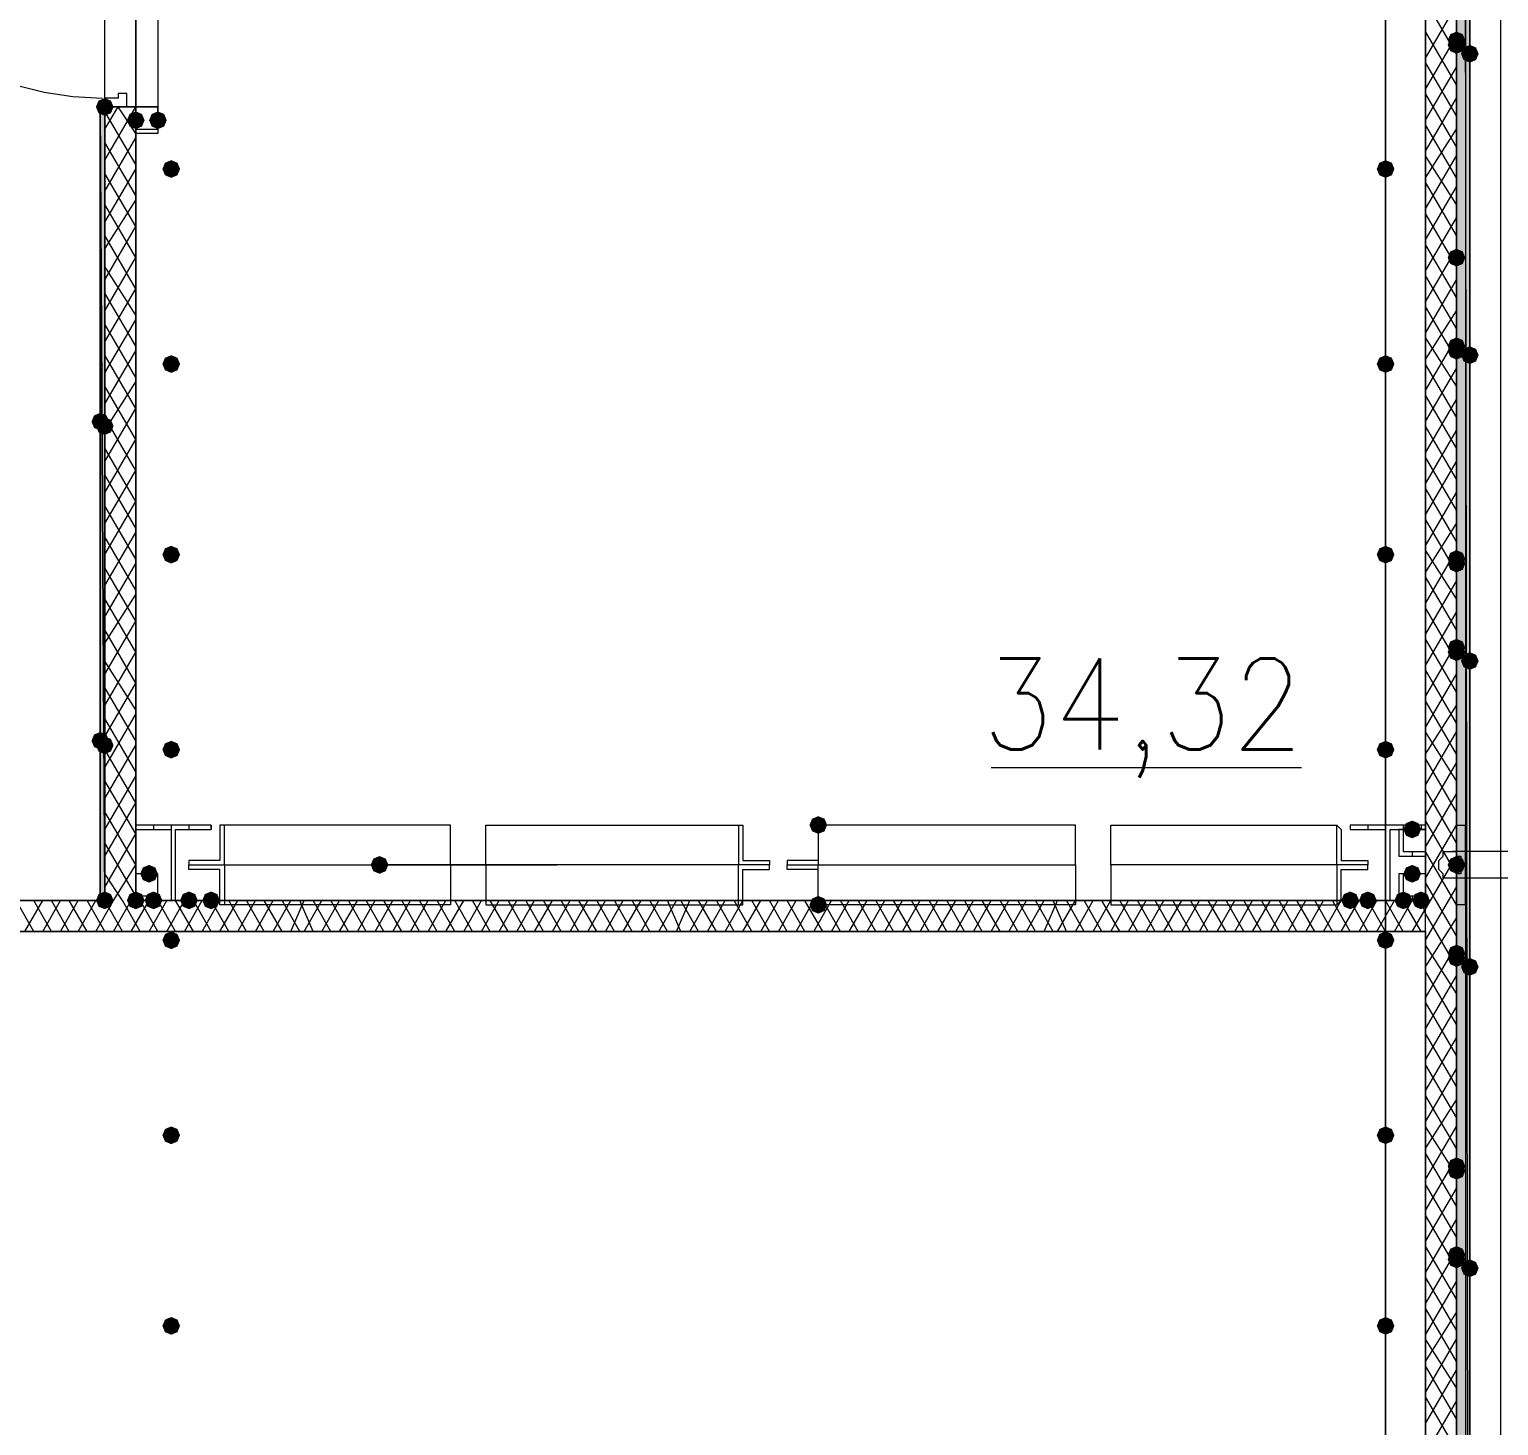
# Model space of a CAD drawing. Header units: millimetres. Extents: x 0 to 420, y 0 to 297.
# Drawn here: x 381 to 395.03, y 135.36 to 148.7 of the extents above; entities that cross this region are included whole.
import ezdxf

# ---------------------------------------------------------------- set-up
doc = ezdxf.new("R2010")
doc.units = ezdxf.units.MM
doc.styles.get("Standard").update_dxf_attribs({"font": 'STANDARD'})

msp = doc.modelspace()

# ---------------------------------------------------------------- hatches: boundary and pattern name
h = msp.add_hatch(color=7)
h.paths.add_polyline_path([(394.758333, 205.062667), (394.758333, 122.470333), (394.631333, 205.062667)], flags=0)
h.paths.add_polyline_path([(394.758333, 122.470333), (394.631333, 205.062667), (394.631333, 122.470333)], flags=0)
h = msp.add_hatch(color=7)
h.paths.add_polyline_path([(394.631333, 158.115), (394.631333, 140.716)], flags=0)
h.paths.add_polyline_path([(394.631333, 140.716), (394.631333, 158.115)], flags=0)
for color, points in [(254, [(394.716, 148.59), (394.691129, 148.530204), (394.631333, 148.505333), (394.571537, 148.530204), (394.546667, 148.59), (394.571537, 148.649796), (394.631333, 148.674667), (394.691129, 148.649796)]), (254, [(394.716, 148.547667), (394.691129, 148.487871), (394.631333, 148.463), (394.571537, 148.487871), (394.546667, 148.547667), (394.571537, 148.607462), (394.631333, 148.632333), (394.691129, 148.607463)]), (254, [(394.716, 148.547667), (394.691129, 148.487871), (394.631333, 148.463), (394.571537, 148.487871), (394.546667, 148.547667), (394.571537, 148.607462), (394.631333, 148.632333), (394.691129, 148.607463)]), (254, [(394.843, 148.463), (394.818129, 148.403204), (394.758333, 148.378333), (394.698537, 148.403204), (394.673667, 148.463), (394.698537, 148.522796), (394.758333, 148.547667), (394.818129, 148.522796)]), (254, [(381.804333, 147.955), (381.779462, 147.895204), (381.719667, 147.870333), (381.659871, 147.895204), (381.635, 147.955), (381.659871, 148.014796), (381.719667, 148.039667), (381.779462, 148.014796)]), (254, [(381.804333, 147.955), (381.779462, 147.895204), (381.719667, 147.870333), (381.659871, 147.895204), (381.635, 147.955), (381.659871, 148.014796), (381.719667, 148.039667), (381.779462, 148.014796)]), (7, [(382.100667, 147.828), (382.075796, 147.768204), (382.016, 147.743333), (381.956204, 147.768204), (381.931333, 147.828), (381.956204, 147.887796), (382.016, 147.912667), (382.075796, 147.887796)]), (7, [(382.312333, 147.828), (382.287462, 147.768204), (382.227667, 147.743333), (382.167871, 147.768204), (382.143, 147.828), (382.167871, 147.887796), (382.227667, 147.912667), (382.287462, 147.887796)]), (7, [(382.439333, 147.362333), (382.414462, 147.302537), (382.354667, 147.277667), (382.294871, 147.302537), (382.27, 147.362333), (382.294871, 147.422129), (382.354667, 147.447), (382.414462, 147.422129)]), (7, [(394.038667, 147.362333), (394.013796, 147.302537), (393.954, 147.277667), (393.894204, 147.302537), (393.869333, 147.362333), (393.894204, 147.422129), (393.954, 147.447), (394.013796, 147.422129)]), (254, [(394.716, 146.515667), (394.691129, 146.455871), (394.631333, 146.431), (394.571537, 146.455871), (394.546667, 146.515667), (394.571537, 146.575462), (394.631333, 146.600333), (394.691129, 146.575463)]), (254, [(394.716, 146.515667), (394.691129, 146.455871), (394.631333, 146.431), (394.571537, 146.455871), (394.546667, 146.515667), (394.571537, 146.575462), (394.631333, 146.600333), (394.691129, 146.575463)]), (254, [(394.716, 145.669), (394.691129, 145.609204), (394.631333, 145.584333), (394.571537, 145.609204), (394.546667, 145.669), (394.571537, 145.728796), (394.631333, 145.753667), (394.691129, 145.728796)]), (254, [(394.716, 145.626667), (394.691129, 145.566871), (394.631333, 145.542), (394.571537, 145.566871), (394.546667, 145.626667), (394.571537, 145.686462), (394.631333, 145.711333), (394.691129, 145.686463)]), (254, [(394.716, 145.626667), (394.691129, 145.566871), (394.631333, 145.542), (394.571537, 145.566871), (394.546667, 145.626667), (394.571537, 145.686462), (394.631333, 145.711333), (394.691129, 145.686463)]), (254, [(394.843, 145.584333), (394.818129, 145.524537), (394.758333, 145.499667), (394.698537, 145.524537), (394.673667, 145.584333), (394.698537, 145.644129), (394.758333, 145.669), (394.818129, 145.644129)]), (7, [(382.439333, 145.499667), (382.414462, 145.439871), (382.354667, 145.415), (382.294871, 145.439871), (382.27, 145.499667), (382.294871, 145.559462), (382.354667, 145.584333), (382.414462, 145.559463)]), (7, [(394.038667, 145.499667), (394.013796, 145.439871), (393.954, 145.415), (393.894204, 145.439871), (393.869333, 145.499667), (393.894204, 145.559462), (393.954, 145.584333), (394.013796, 145.559463)]), (254, [(381.762, 144.949333), (381.737129, 144.889537), (381.677333, 144.864667), (381.617538, 144.889537), (381.592667, 144.949333), (381.617537, 145.009129), (381.677333, 145.034), (381.737129, 145.009129)]), (254, [(381.804333, 144.907), (381.779462, 144.847204), (381.719667, 144.822333), (381.659871, 144.847204), (381.635, 144.907), (381.659871, 144.966796), (381.719667, 144.991667), (381.779462, 144.966796)]), (7, [(382.439333, 143.679333), (382.414462, 143.619537), (382.354667, 143.594667), (382.294871, 143.619537), (382.27, 143.679333), (382.294871, 143.739129), (382.354667, 143.764), (382.414462, 143.739129)]), (7, [(394.038667, 143.679333), (394.013796, 143.619537), (393.954, 143.594667), (393.894204, 143.619537), (393.869333, 143.679333), (393.894204, 143.739129), (393.954, 143.764), (394.013796, 143.739129)]), (254, [(394.716, 143.637), (394.691129, 143.577204), (394.631333, 143.552333), (394.571537, 143.577204), (394.546667, 143.637), (394.571537, 143.696796), (394.631333, 143.721667), (394.691129, 143.696796)]), (254, [(394.716, 143.594667), (394.691129, 143.534871), (394.631333, 143.51), (394.571537, 143.534871), (394.546667, 143.594667), (394.571537, 143.654462), (394.631333, 143.679333), (394.691129, 143.654463)]), (254, [(394.716, 142.790333), (394.691129, 142.730537), (394.631333, 142.705667), (394.571537, 142.730537), (394.546667, 142.790333), (394.571537, 142.850129), (394.631333, 142.875), (394.691129, 142.850129)]), (254, [(394.716, 142.748), (394.691129, 142.688204), (394.631333, 142.663333), (394.571537, 142.688204), (394.546667, 142.748), (394.571537, 142.807796), (394.631333, 142.832667), (394.691129, 142.807796)]), (254, [(394.716, 142.748), (394.691129, 142.688204), (394.631333, 142.663333), (394.571537, 142.688204), (394.546667, 142.748), (394.571537, 142.807796), (394.631333, 142.832667), (394.691129, 142.807796)]), (254, [(394.843, 142.663333), (394.818129, 142.603537), (394.758333, 142.578667), (394.698537, 142.603537), (394.673667, 142.663333), (394.698537, 142.723129), (394.758333, 142.748), (394.818129, 142.723129)]), (254, [(381.762, 141.901333), (381.737129, 141.841537), (381.677333, 141.816667), (381.617538, 141.841537), (381.592667, 141.901333), (381.617537, 141.961129), (381.677333, 141.986), (381.737129, 141.961129)]), (254, [(381.804333, 141.859), (381.779462, 141.799204), (381.719667, 141.774333), (381.659871, 141.799204), (381.635, 141.859), (381.659871, 141.918796), (381.719667, 141.943667), (381.779462, 141.918796)]), (7, [(382.439333, 141.816667), (382.414462, 141.756871), (382.354667, 141.732), (382.294871, 141.756871), (382.27, 141.816667), (382.294871, 141.876462), (382.354667, 141.901333), (382.414462, 141.876463)]), (7, [(394.038667, 141.816667), (394.013796, 141.756871), (393.954, 141.732), (393.894204, 141.756871), (393.869333, 141.816667), (393.894204, 141.876462), (393.954, 141.901333), (394.013796, 141.876463)]), (7, [(388.62, 141.097), (388.595129, 141.037204), (388.535333, 141.012333), (388.475537, 141.037204), (388.450667, 141.097), (388.475537, 141.156796), (388.535333, 141.181667), (388.595129, 141.156796)]), (7, [(394.292667, 141.054667), (394.267796, 140.994871), (394.208, 140.97), (394.148204, 140.994871), (394.123333, 141.054667), (394.148204, 141.114462), (394.208, 141.139333), (394.267796, 141.114463)]), (7, [(384.429, 140.716), (384.404129, 140.656204), (384.344333, 140.631333), (384.284537, 140.656204), (384.259667, 140.716), (384.284537, 140.775796), (384.344333, 140.800667), (384.404129, 140.775796)]), (254, [(394.716, 140.716), (394.691129, 140.656204), (394.631333, 140.631333), (394.571537, 140.656204), (394.546667, 140.716), (394.571537, 140.775796), (394.631333, 140.800667), (394.691129, 140.775796)]), (254, [(394.716, 140.716), (394.691129, 140.656204), (394.631333, 140.631333), (394.571537, 140.656204), (394.546667, 140.716), (394.571537, 140.775796), (394.631333, 140.800667), (394.691129, 140.775796)]), (254, [(394.716, 140.716), (394.691129, 140.656204), (394.631333, 140.631333), (394.571537, 140.656204), (394.546667, 140.716), (394.571537, 140.775796), (394.631333, 140.800667), (394.691129, 140.775796)]), (7, [(382.227667, 140.631333), (382.202796, 140.571537), (382.143, 140.546667), (382.083204, 140.571537), (382.058333, 140.631333), (382.083204, 140.691129), (382.143, 140.716), (382.202796, 140.691129)]), (7, [(394.292667, 140.631333), (394.267796, 140.571537), (394.208, 140.546667), (394.148204, 140.571537), (394.123333, 140.631333), (394.148204, 140.691129), (394.208, 140.716), (394.267796, 140.691129)]), (7, [(381.804333, 140.377333), (381.779462, 140.317537), (381.719667, 140.292667), (381.659871, 140.317537), (381.635, 140.377333), (381.659871, 140.437129), (381.719667, 140.462), (381.779462, 140.437129)]), (7, [(382.100667, 140.377333), (382.075796, 140.317537), (382.016, 140.292667), (381.956204, 140.317537), (381.931333, 140.377333), (381.956204, 140.437129), (382.016, 140.462), (382.075796, 140.437129)]), (7, [(382.27, 140.377333), (382.245129, 140.317537), (382.185333, 140.292667), (382.125538, 140.317537), (382.100667, 140.377333), (382.125537, 140.437129), (382.185333, 140.462), (382.245129, 140.437129)]), (7, [(382.608667, 140.377333), (382.583796, 140.317537), (382.524, 140.292667), (382.464204, 140.317537), (382.439333, 140.377333), (382.464204, 140.437129), (382.524, 140.462), (382.583796, 140.437129)]), (7, [(382.820333, 140.377333), (382.795462, 140.317537), (382.735667, 140.292667), (382.675871, 140.317537), (382.651, 140.377333), (382.675871, 140.437129), (382.735667, 140.462), (382.795462, 140.437129)]), (7, [(388.62, 140.335), (388.595129, 140.275204), (388.535333, 140.250333), (388.475537, 140.275204), (388.450667, 140.335), (388.475537, 140.394796), (388.535333, 140.419667), (388.595129, 140.394796)]), (7, [(393.7, 140.377333), (393.675129, 140.317537), (393.615333, 140.292667), (393.555538, 140.317537), (393.530667, 140.377333), (393.555537, 140.437129), (393.615333, 140.462), (393.675129, 140.437129)]), (7, [(393.869333, 140.377333), (393.844462, 140.317537), (393.784667, 140.292667), (393.724871, 140.317537), (393.7, 140.377333), (393.724871, 140.437129), (393.784667, 140.462), (393.844462, 140.437129)]), (7, [(394.208, 140.377333), (394.183129, 140.317537), (394.123333, 140.292667), (394.063538, 140.317537), (394.038667, 140.377333), (394.063537, 140.437129), (394.123333, 140.462), (394.183129, 140.437129)]), (7, [(394.377333, 140.377333), (394.352462, 140.317537), (394.292667, 140.292667), (394.232871, 140.317537), (394.208, 140.377333), (394.232871, 140.437129), (394.292667, 140.462), (394.352462, 140.437129)]), (7, [(382.439333, 139.996333), (382.414462, 139.936537), (382.354667, 139.911667), (382.294871, 139.936537), (382.27, 139.996333), (382.294871, 140.056129), (382.354667, 140.081), (382.414462, 140.056129)]), (7, [(394.038667, 139.996333), (394.013796, 139.936537), (393.954, 139.911667), (393.894204, 139.936537), (393.869333, 139.996333), (393.894204, 140.056129), (393.954, 140.081), (394.013796, 140.056129)]), (254, [(394.716, 139.869333), (394.691129, 139.809537), (394.631333, 139.784667), (394.571537, 139.809537), (394.546667, 139.869333), (394.571537, 139.929129), (394.631333, 139.954), (394.691129, 139.929129)]), (254, [(394.716, 139.869333), (394.691129, 139.809537), (394.631333, 139.784667), (394.571537, 139.809537), (394.546667, 139.869333), (394.571537, 139.929129), (394.631333, 139.954), (394.691129, 139.929129)]), (254, [(394.716, 139.827), (394.691129, 139.767204), (394.631333, 139.742333), (394.571537, 139.767204), (394.546667, 139.827), (394.571537, 139.886796), (394.631333, 139.911667), (394.691129, 139.886796)]), (254, [(394.843, 139.742333), (394.818129, 139.682537), (394.758333, 139.657667), (394.698537, 139.682537), (394.673667, 139.742333), (394.698537, 139.802129), (394.758333, 139.827), (394.818129, 139.802129)]), (7, [(382.439333, 138.133667), (382.414462, 138.073871), (382.354667, 138.049), (382.294871, 138.073871), (382.27, 138.133667), (382.294871, 138.193462), (382.354667, 138.218333), (382.414462, 138.193463)]), (7, [(394.038667, 138.133667), (394.013796, 138.073871), (393.954, 138.049), (393.894204, 138.073871), (393.869333, 138.133667), (393.894204, 138.193462), (393.954, 138.218333), (394.013796, 138.193463)]), (254, [(394.716, 137.837333), (394.691129, 137.777537), (394.631333, 137.752667), (394.571537, 137.777537), (394.546667, 137.837333), (394.571537, 137.897129), (394.631333, 137.922), (394.691129, 137.897129)]), (254, [(394.716, 137.795), (394.691129, 137.735204), (394.631333, 137.710333), (394.571537, 137.735204), (394.546667, 137.795), (394.571537, 137.854796), (394.631333, 137.879667), (394.691129, 137.854796)]), (254, [(394.716, 136.990667), (394.691129, 136.930871), (394.631333, 136.906), (394.571537, 136.930871), (394.546667, 136.990667), (394.571537, 137.050462), (394.631333, 137.075333), (394.691129, 137.050463)]), (254, [(394.716, 136.948333), (394.691129, 136.888537), (394.631333, 136.863667), (394.571537, 136.888537), (394.546667, 136.948333), (394.571537, 137.008129), (394.631333, 137.033), (394.691129, 137.008129)]), (254, [(394.716, 136.948333), (394.691129, 136.888537), (394.631333, 136.863667), (394.571537, 136.888537), (394.546667, 136.948333), (394.571537, 137.008129), (394.631333, 137.033), (394.691129, 137.008129)]), (254, [(394.843, 136.863667), (394.818129, 136.803871), (394.758333, 136.779), (394.698537, 136.803871), (394.673667, 136.863667), (394.698537, 136.923462), (394.758333, 136.948333), (394.818129, 136.923463)]), (7, [(382.439333, 136.313333), (382.414462, 136.253537), (382.354667, 136.228667), (382.294871, 136.253537), (382.27, 136.313333), (382.294871, 136.373129), (382.354667, 136.398), (382.414462, 136.373129)]), (7, [(394.038667, 136.313333), (394.013796, 136.253537), (393.954, 136.228667), (393.894204, 136.253537), (393.869333, 136.313333), (393.894204, 136.373129), (393.954, 136.398), (394.013796, 136.373129)])]:
    msp.add_hatch(color=color).paths.add_polyline_path(points, flags=0)
h = msp.add_hatch(color=7)
h.paths.add_polyline_path([(381.719667, 147.955), (381.677333, 147.955), (381.719667, 140.377333)], flags=0)
h.paths.add_polyline_path([(381.677333, 147.955), (381.719667, 140.377333), (381.677333, 140.377333)], flags=0)
h = msp.add_hatch(color=7)
h.paths.add_polyline_path([(394.631333, 140.716), (394.631333, 123.317)], flags=0)
h.paths.add_polyline_path([(394.631333, 123.317), (394.631333, 140.716)], flags=0)

# ---------------------------------------------------------------- linework, layer by layer
at = {"color": 7, "lineweight": 0}
for points in [[(394.631333, 105.579333), (394.631333, 222.546333)], [(394.631333, 205.062667), (394.631333, 122.470333), (394.631333, 205.062667), (394.631333, 122.470333)], [(394.631333, 205.062667), (394.631333, 122.470333)], [(394.631333, 205.062667), (394.631333, 122.470333)], [(394.335, 163.745333), (394.335, 140.377333)], [(394.631333, 158.115), (394.631333, 140.716), (394.631333, 158.115), (394.631333, 140.716)], [(378.925667, 150.8125), (378.939982, 150.528991), (378.982, 150.253673), (379.050326, 149.987939), (379.143568, 149.733182), (379.26033, 149.490796), (379.399219, 149.262176), (379.558842, 149.048714), (379.737805, 148.851805), (379.934714, 148.672842), (380.148176, 148.513219), (380.376796, 148.37433), (380.619182, 148.257568), (380.873939, 148.164326), (381.139673, 148.096), (381.414991, 148.053982), (381.6985, 148.039667)], [(382.143, 147.955), (382.016, 147.955), (382.016, 149.394333)], [(382.227667, 149.394333), (382.227667, 147.955), (382.143, 147.955)], [(394.631333, 148.463), (394.335, 148.971)], [(394.335, 148.420667), (394.631333, 148.928667)], [(394.631333, 148.166667), (394.335, 148.674667)], [(394.335, 148.124333), (394.631333, 148.632333)], [(394.631333, 147.870333), (394.335, 148.378333)], [(394.335, 147.828), (394.631333, 148.336)], [(394.631333, 147.574), (394.335, 148.082)], [(381.719667, 140.377333), (381.719667, 147.955), (381.719667, 140.377333), (381.677333, 147.955)], [(381.719667, 147.743333), (381.846667, 147.955)], [(381.719667, 147.447), (382.016, 147.955)], [(381.719667, 147.955), (381.931333, 147.955), (382.016, 147.955)], [(382.016, 147.955), (381.931333, 147.955), (381.719667, 147.955), (381.931333, 147.955)], [(381.719667, 147.955), (381.719667, 140.377333)], [(382.016, 147.701), (381.846667, 147.955)], [(382.016, 140.377333), (382.016, 147.955)], [(394.335, 147.531667), (394.631333, 148.039667)], [(382.016, 147.404667), (381.719667, 147.912667)], [(394.631333, 147.277667), (394.335, 147.785667)], [(381.719667, 147.150667), (382.016, 147.658667)], [(394.335, 147.277667), (394.631333, 147.743333)], [(382.016, 147.108333), (381.719667, 147.616333)], [(381.719667, 146.854333), (382.016, 147.362333)], [(394.335, 146.981333), (394.631333, 147.489333)], [(394.631333, 147.023667), (394.335, 147.489333)], [(382.016, 146.812), (381.719667, 147.32)], [(394.631333, 146.727333), (394.335, 147.235333)], [(394.335, 146.685), (394.631333, 147.193)], [(381.719667, 146.600333), (382.016, 147.066)], [(382.016, 146.515667), (381.719667, 147.023667)], [(394.631333, 146.431), (394.335, 146.939)], [(381.719667, 146.304), (382.016, 146.812)], [(394.335, 146.388667), (394.631333, 146.896667)], [(382.016, 146.219333), (381.719667, 146.727333)], [(381.719667, 146.007667), (382.016, 146.515667)], [(394.631333, 146.134667), (394.335, 146.642667)], [(394.335, 146.092333), (394.631333, 146.600333)], [(382.016, 145.965333), (381.719667, 146.431)], [(394.631333, 145.838333), (394.335, 146.346333)], [(394.335, 145.796), (394.631333, 146.304)], [(381.719667, 145.711333), (382.016, 146.219333)], [(382.016, 145.669), (381.719667, 146.177)], [(394.631333, 145.542), (394.335, 146.05)], [(394.335, 145.542), (394.631333, 146.007667)], [(381.719667, 145.415), (382.016, 145.923)], [(382.016, 145.372667), (381.719667, 145.880667)], [(394.335, 145.245667), (394.631333, 145.753667)], [(394.631333, 145.288), (394.335, 145.753667)], [(381.719667, 145.118667), (382.016, 145.626667)], [(382.016, 145.076333), (381.719667, 145.584333)], [(394.631333, 144.991667), (394.335, 145.499667)], [(394.335, 144.949333), (394.631333, 145.457333)], [(381.719667, 144.864667), (382.016, 145.330333)], [(382.016, 144.78), (381.719667, 145.288)], [(394.631333, 144.695333), (394.335, 145.203333)], [(394.335, 144.653), (394.631333, 145.161)], [(381.719667, 144.568333), (382.016, 145.076333)], [(382.016, 144.483667), (381.719667, 144.991667)], [(394.631333, 144.399), (394.335, 144.907)], [(394.335, 144.356667), (394.631333, 144.864667)], [(381.719667, 144.272), (382.016, 144.78)], [(382.016, 144.187333), (381.719667, 144.695333)], [(394.631333, 144.102667), (394.335, 144.610667)], [(394.335, 144.060333), (394.631333, 144.568333)], [(381.719667, 143.975667), (382.016, 144.483667)], [(382.016, 143.933333), (381.719667, 144.441333)], [(394.631333, 143.806333), (394.335, 144.314333)], [(394.335, 143.764), (394.631333, 144.272)], [(381.719667, 143.679333), (382.016, 144.187333)], [(382.016, 143.637), (381.719667, 144.145)], [(394.631333, 143.51), (394.335, 144.018)], [(381.719667, 143.383), (382.016, 143.891)], [(382.016, 143.340667), (381.719667, 143.848667)], [(394.335, 143.51), (394.631333, 143.975667)], [(394.335, 143.213667), (394.631333, 143.721667)], [(394.631333, 143.256), (394.335, 143.721667)], [(381.719667, 143.086667), (382.016, 143.594667)], [(382.016, 143.044333), (381.719667, 143.552333)], [(394.631333, 142.959667), (394.335, 143.467667)], [(394.335, 142.917333), (394.631333, 143.425333)], [(381.719667, 142.832667), (382.016, 143.298333)], [(382.016, 142.748), (381.719667, 143.256)], [(394.631333, 142.663333), (394.335, 143.171333)], [(381.719667, 142.536333), (382.016, 143.044333)], [(394.335, 142.621), (394.631333, 143.129)], [(382.016, 142.451667), (381.719667, 142.959667)], [(394.631333, 142.367), (394.335, 142.875)], [(381.719667, 142.24), (382.016, 142.748)], [(394.335, 142.324667), (394.631333, 142.832667)], [(382.016, 142.197667), (381.719667, 142.663333)], [(381.719667, 141.943667), (382.016, 142.451667)], [(394.631333, 142.070667), (394.335, 142.578667)], [(394.335, 142.028333), (394.631333, 142.536333)], [(382.016, 141.901333), (381.719667, 142.409333)], [(394.631333, 141.774333), (394.335, 142.282333)], [(394.335, 141.774333), (394.631333, 142.24)], [(381.719667, 141.647333), (382.016, 142.155333)], [(382.016, 141.605), (381.719667, 142.113)], [(394.335, 141.478), (394.631333, 141.986)], [(394.631333, 141.520333), (394.335, 141.986)], [(381.719667, 141.351), (382.016, 141.859)], [(382.016, 141.308667), (381.719667, 141.816667)], [(390.186333, 141.647333), (393.149667, 141.647333)], [(394.631333, 141.224), (394.335, 141.732)], [(394.335, 141.181667), (394.631333, 141.689667)], [(381.719667, 141.054667), (382.016, 141.562667)], [(382.016, 141.012333), (381.719667, 141.520333)], [(394.631333, 140.927667), (394.335, 141.435667)], [(394.335, 140.885333), (394.631333, 141.393333)], [(381.719667, 140.800667), (382.016, 141.308667)], [(382.016, 140.716), (381.719667, 141.224)], [(382.016, 141.097), (382.016, 141.054667)], [(382.185333, 141.097), (382.185333, 141.054667)], [(382.354667, 141.097), (382.354667, 140.377333)], [(382.524, 141.097), (382.524, 141.054667)], [(382.862667, 140.716), (382.862667, 141.097), (382.820333, 141.097), (382.820333, 141.054667), (382.820333, 140.800667), (382.820333, 140.758333), (382.778, 140.758333), (382.566333, 140.758333), (382.524, 140.758333), (382.524, 140.716), (382.862667, 140.716), (385.021667, 140.716), (385.021667, 141.097), (382.862667, 141.097)], [(382.735667, 141.097), (382.735667, 141.054667)], [(387.773333, 141.097), (387.815667, 141.097)], [(387.815667, 141.097), (387.815667, 141.054667), (387.815667, 140.800667), (387.815667, 140.758333), (388.069667, 140.758333), (388.069667, 140.716)], [(388.535333, 141.097), (388.535333, 141.054667), (388.535333, 140.800667), (388.535333, 140.758333), (388.493, 140.758333), (388.281333, 140.758333), (388.239, 140.758333), (388.239, 140.716)], [(393.488333, 140.716), (393.488333, 141.097), (393.530667, 141.054667), (393.530667, 140.800667), (393.530667, 140.758333), (393.784667, 140.758333), (393.784667, 140.716), (393.488333, 140.716), (391.329333, 140.716), (391.329333, 141.097), (393.488333, 141.097)], [(393.615333, 141.097), (393.615333, 141.054667)], [(393.784667, 141.097), (393.784667, 141.054667)], [(393.954, 141.097), (393.954, 140.377333)], [(394.123333, 141.097), (394.123333, 141.054667)], [(394.292667, 141.097), (394.292667, 141.054667)], [(394.631333, 140.631333), (394.335, 141.139333)], [(394.335, 140.589), (394.631333, 141.097)], [(394.716, 140.335), (394.631333, 140.335), (394.631333, 140.377333), (394.631333, 140.419667), (394.631333, 140.462), (394.631333, 140.504333), (394.631333, 140.589), (394.631333, 140.631333), (394.631333, 140.716), (394.631333, 140.800667), (394.631333, 140.843), (394.631333, 140.927667), (394.631333, 140.97), (394.631333, 141.012333), (394.631333, 141.054667), (394.631333, 141.097), (394.716, 141.097)], [(394.716, 140.335), (394.716, 140.377333), (394.716, 140.419667), (394.716, 140.462), (394.716, 140.504333), (394.716, 140.589), (394.716, 140.631333), (394.716, 140.716), (394.716, 140.800667), (394.716, 140.843), (394.716, 140.927667), (394.716, 140.97), (394.716, 141.012333), (394.716, 141.054667), (394.716, 141.097)], [(381.719667, 140.504333), (382.016, 141.012333)], [(382.016, 140.419667), (381.719667, 140.927667)], [(394.208, 140.843), (394.208, 140.800667)], [(394.631333, 140.335), (394.335, 140.843)], [(394.335, 140.292667), (394.631333, 140.800667)], [(399.880667, 140.843), (394.589, 140.843)], [(381.889, 140.377333), (381.719667, 140.631333)], [(381.804333, 140.377333), (382.016, 140.716)], [(382.862667, 140.716), (382.862667, 140.335), (382.820333, 140.335), (382.820333, 140.377333), (382.820333, 140.631333), (382.820333, 140.673667), (382.778, 140.673667), (382.566333, 140.673667), (382.524, 140.673667), (382.524, 140.716), (382.862667, 140.716), (385.021667, 140.716), (385.021667, 140.335), (382.862667, 140.335)], [(388.069667, 140.716), (387.773333, 140.716)], [(388.069667, 140.716), (387.773333, 140.716)], [(387.815667, 140.335), (387.815667, 140.377333), (387.815667, 140.631333), (387.815667, 140.673667), (388.069667, 140.673667), (388.069667, 140.716)], [(388.239, 140.716), (388.535333, 140.716)], [(388.239, 140.716), (388.535333, 140.716)], [(388.535333, 140.335), (388.535333, 140.377333), (388.535333, 140.631333), (388.535333, 140.673667), (388.493, 140.673667), (388.281333, 140.673667), (388.239, 140.673667), (388.239, 140.716)], [(393.488333, 140.716), (393.488333, 140.335), (393.530667, 140.377333), (393.530667, 140.631333), (393.530667, 140.673667), (393.784667, 140.673667), (393.784667, 140.716), (393.488333, 140.716), (391.329333, 140.716), (391.329333, 140.335), (393.488333, 140.335)], [(394.631333, 123.317), (394.631333, 140.716), (394.631333, 123.317), (394.631333, 140.716)], [(394.631333, 140.038667), (394.335, 140.546667)], [(394.335, 139.996333), (394.631333, 140.504333)], [(399.880667, 140.589), (394.589, 140.589)], [(381.719667, 140.377333), (375.158, 140.377333)], [(381.042333, 140.081), (380.873, 140.377333)], [(380.957667, 140.081), (381.127, 140.377333)], [(381.211667, 140.081), (381.042333, 140.377333)], [(381.127, 140.081), (381.296333, 140.377333)], [(381.381, 140.081), (381.211667, 140.377333)], [(381.296333, 140.081), (381.465667, 140.377333)], [(381.550333, 140.081), (381.381, 140.377333)], [(381.465667, 140.081), (381.635, 140.377333)], [(381.719667, 140.081), (381.550333, 140.377333)], [(381.635, 140.081), (381.804333, 140.377333)], [(381.889, 140.081), (381.719667, 140.377333)], [(381.804333, 140.081), (381.973667, 140.377333)], [(382.058333, 140.081), (381.889, 140.377333)], [(381.973667, 140.377333), (382.016, 140.419667)], [(381.973667, 140.081), (382.143, 140.377333)], [(394.335, 140.377333), (382.016, 140.377333)], [(382.227667, 140.081), (382.058333, 140.377333)], [(382.143, 140.419667), (382.143, 140.377333)], [(382.143, 140.081), (382.312333, 140.377333)], [(382.397, 140.081), (382.227667, 140.377333)], [(382.312333, 140.081), (382.481667, 140.377333)], [(382.566333, 140.081), (382.397, 140.377333)], [(382.481667, 140.081), (382.651, 140.377333)], [(382.735667, 140.081), (382.566333, 140.377333)], [(382.651, 140.081), (382.820333, 140.377333)], [(382.905, 140.081), (382.735667, 140.377333)], [(382.820333, 140.081), (382.989667, 140.377333)], [(383.074333, 140.081), (382.905, 140.377333)], [(382.989667, 140.081), (383.159, 140.377333)], [(383.243667, 140.081), (383.074333, 140.377333)], [(383.159, 140.081), (383.328333, 140.377333)], [(383.413, 140.081), (383.243667, 140.377333)], [(383.328333, 140.081), (383.497667, 140.377333)], [(383.582333, 140.081), (383.413, 140.377333)], [(383.497667, 140.081), (383.624667, 140.377333)], [(383.709333, 140.081), (383.582333, 140.377333)], [(383.624667, 140.081), (383.794, 140.377333)], [(383.878667, 140.081), (383.709333, 140.377333)], [(383.794, 140.081), (383.963333, 140.377333)], [(384.048, 140.081), (383.878667, 140.377333)], [(383.963333, 140.081), (384.132667, 140.377333)], [(384.217333, 140.081), (384.048, 140.377333)], [(384.132667, 140.081), (384.302, 140.377333)], [(384.386667, 140.081), (384.217333, 140.377333)], [(384.302, 140.081), (384.471333, 140.377333)], [(384.556, 140.081), (384.386667, 140.377333)], [(384.471333, 140.081), (384.640667, 140.377333)], [(384.725333, 140.081), (384.556, 140.377333)], [(384.640667, 140.081), (384.81, 140.377333)], [(384.894667, 140.081), (384.725333, 140.377333)], [(384.81, 140.081), (384.979333, 140.377333)], [(385.064, 140.081), (384.894667, 140.377333)], [(384.979333, 140.081), (385.148667, 140.377333)], [(385.233333, 140.081), (385.064, 140.377333)], [(385.148667, 140.081), (385.318, 140.377333)], [(385.402667, 140.081), (385.233333, 140.377333)], [(385.318, 140.081), (385.487333, 140.377333)], [(385.572, 140.081), (385.402667, 140.377333)], [(385.487333, 140.081), (385.656667, 140.377333)], [(385.741333, 140.081), (385.572, 140.377333)], [(385.656667, 140.081), (385.826, 140.377333)], [(385.910667, 140.081), (385.741333, 140.377333)], [(385.826, 140.081), (385.995333, 140.377333)], [(386.08, 140.081), (385.910667, 140.377333)], [(385.995333, 140.081), (386.164667, 140.377333)], [(386.249333, 140.081), (386.08, 140.377333)], [(386.164667, 140.081), (386.334, 140.377333)], [(386.418667, 140.081), (386.249333, 140.377333)], [(386.334, 140.081), (386.503333, 140.377333)], [(386.588, 140.081), (386.418667, 140.377333)], [(386.503333, 140.081), (386.672667, 140.377333)], [(386.757333, 140.081), (386.588, 140.377333)], [(386.672667, 140.081), (386.842, 140.377333)], [(386.926667, 140.081), (386.757333, 140.377333)], [(386.842, 140.081), (387.011333, 140.377333)], [(387.096, 140.081), (386.926667, 140.377333)], [(387.011333, 140.081), (387.180667, 140.377333)], [(387.223, 140.081), (387.096, 140.377333)], [(387.180667, 140.081), (387.307667, 140.377333)], [(387.392333, 140.081), (387.223, 140.377333)], [(387.307667, 140.081), (387.477, 140.377333)], [(387.561667, 140.081), (387.392333, 140.377333)], [(387.477, 140.081), (387.646333, 140.377333)], [(387.731, 140.081), (387.561667, 140.377333)], [(387.646333, 140.081), (387.815667, 140.377333)], [(387.900333, 140.081), (387.731, 140.377333)], [(387.815667, 140.081), (387.985, 140.377333)], [(388.069667, 140.081), (387.900333, 140.377333)], [(387.985, 140.081), (388.154333, 140.377333)], [(388.239, 140.081), (388.069667, 140.377333)], [(388.154333, 140.081), (388.323667, 140.377333)], [(388.408333, 140.081), (388.239, 140.377333)], [(388.323667, 140.081), (388.493, 140.377333)], [(388.577667, 140.081), (388.408333, 140.377333)], [(388.493, 140.081), (388.662333, 140.377333)], [(388.747, 140.081), (388.577667, 140.377333)], [(388.662333, 140.081), (388.831667, 140.377333)], [(388.916333, 140.081), (388.747, 140.377333)], [(388.831667, 140.081), (389.001, 140.377333)], [(389.085667, 140.081), (388.916333, 140.377333)], [(389.001, 140.081), (389.170333, 140.377333)], [(389.255, 140.081), (389.085667, 140.377333)], [(389.170333, 140.081), (389.339667, 140.377333)], [(389.424333, 140.081), (389.255, 140.377333)], [(389.339667, 140.081), (389.509, 140.377333)], [(389.593667, 140.081), (389.424333, 140.377333)], [(389.509, 140.081), (389.678333, 140.377333)], [(389.763, 140.081), (389.593667, 140.377333)], [(389.678333, 140.081), (389.847667, 140.377333)], [(389.932333, 140.081), (389.763, 140.377333)], [(389.847667, 140.081), (390.017, 140.377333)], [(390.101667, 140.081), (389.932333, 140.377333)], [(390.017, 140.081), (390.186333, 140.377333)], [(390.271, 140.081), (390.101667, 140.377333)], [(390.186333, 140.081), (390.355667, 140.377333)], [(390.440333, 140.081), (390.271, 140.377333)], [(390.355667, 140.081), (390.525, 140.377333)], [(390.609667, 140.081), (390.440333, 140.377333)], [(390.525, 140.081), (390.694333, 140.377333)], [(390.779, 140.081), (390.609667, 140.377333)], [(390.694333, 140.081), (390.821333, 140.377333)], [(390.906, 140.081), (390.779, 140.377333)], [(390.821333, 140.081), (390.990667, 140.377333)], [(391.075333, 140.081), (390.906, 140.377333)], [(390.990667, 140.081), (391.16, 140.377333)], [(391.244667, 140.081), (391.075333, 140.377333)], [(391.16, 140.081), (391.329333, 140.377333)], [(391.414, 140.081), (391.244667, 140.377333)], [(391.329333, 140.081), (391.498667, 140.377333)], [(391.583333, 140.081), (391.414, 140.377333)], [(391.498667, 140.081), (391.668, 140.377333)], [(391.752667, 140.081), (391.583333, 140.377333)], [(391.668, 140.081), (391.837333, 140.377333)], [(391.922, 140.081), (391.752667, 140.377333)], [(391.837333, 140.081), (392.006667, 140.377333)], [(392.091333, 140.081), (391.922, 140.377333)], [(392.006667, 140.081), (392.176, 140.377333)], [(392.260667, 140.081), (392.091333, 140.377333)], [(392.176, 140.081), (392.345333, 140.377333)], [(392.43, 140.081), (392.260667, 140.377333)], [(392.345333, 140.081), (392.514667, 140.377333)], [(392.599333, 140.081), (392.43, 140.377333)], [(392.514667, 140.081), (392.684, 140.377333)], [(392.768667, 140.081), (392.599333, 140.377333)], [(392.684, 140.081), (392.853333, 140.377333)], [(392.938, 140.081), (392.768667, 140.377333)], [(392.853333, 140.081), (393.022667, 140.377333)], [(393.107333, 140.081), (392.938, 140.377333)], [(393.022667, 140.081), (393.192, 140.377333)], [(393.276667, 140.081), (393.107333, 140.377333)], [(393.192, 140.081), (393.361333, 140.377333)], [(393.446, 140.081), (393.276667, 140.377333)], [(393.361333, 140.081), (393.530667, 140.377333)], [(393.615333, 140.081), (393.446, 140.377333)], [(393.530667, 140.081), (393.7, 140.377333)], [(393.784667, 140.081), (393.615333, 140.377333)], [(393.7, 140.081), (393.869333, 140.377333)], [(393.954, 140.081), (393.784667, 140.377333)], [(393.869333, 140.081), (394.038667, 140.377333)], [(394.123333, 140.081), (393.954, 140.377333)], [(394.038667, 140.081), (394.208, 140.377333)], [(394.292667, 140.081), (394.123333, 140.377333)], [(394.208, 140.419667), (394.208, 140.377333)], [(394.335, 140.250333), (394.292667, 140.377333)], [(387.773333, 140.335), (387.815667, 140.335)], [(394.208, 140.081), (394.335, 140.292667)], [(394.631333, 139.742333), (394.335, 140.250333)], [(394.335, 139.742333), (394.631333, 140.208)], [(375.158, 140.081), (394.335, 140.081)], [(394.335, 140.081), (394.335, 105.579333)], [(394.335, 139.446), (394.631333, 139.954)], [(394.631333, 139.488333), (394.335, 139.954)], [(394.631333, 139.192), (394.335, 139.7)], [(394.335, 139.149667), (394.631333, 139.657667)], [(394.631333, 138.895667), (394.335, 139.403667)], [(394.335, 138.853333), (394.631333, 139.361333)], [(394.631333, 138.599333), (394.335, 139.107333)], [(394.335, 138.557), (394.631333, 139.065)], [(394.631333, 138.303), (394.335, 138.811)], [(394.335, 138.260667), (394.631333, 138.768667)], [(394.631333, 138.006667), (394.335, 138.514667)], [(394.335, 138.006667), (394.631333, 138.472333)], [(394.335, 137.710333), (394.631333, 138.218333)], [(394.631333, 137.752667), (394.335, 138.218333)], [(394.631333, 137.456333), (394.335, 137.964333)], [(394.335, 137.414), (394.631333, 137.922)], [(394.631333, 137.16), (394.335, 137.668)], [(394.335, 137.117667), (394.631333, 137.625667)], [(394.631333, 136.863667), (394.335, 137.371667)], [(394.335, 136.821333), (394.631333, 137.329333)], [(394.631333, 136.567333), (394.335, 137.075333)], [(394.335, 136.525), (394.631333, 137.033)], [(394.631333, 136.271), (394.335, 136.779)], [(394.335, 136.228667), (394.631333, 136.736667)], [(394.631333, 135.974667), (394.335, 136.482667)], [(394.335, 135.974667), (394.631333, 136.440333)], [(394.335, 135.678333), (394.631333, 136.186333)], [(394.631333, 135.720667), (394.335, 136.186333)], [(394.631333, 135.424333), (394.335, 135.932333)], [(394.335, 135.382), (394.631333, 135.89)], [(394.631333, 135.128), (394.335, 135.636)], [(394.335, 135.085667), (394.631333, 135.593667)]]:
    msp.add_lwpolyline(points, dxfattribs=at)
for points in [[(394.335, 222.25), (260.265333, 222.25), (260.265333, 191.219667), (243.586, 191.219667), (243.586, 222.25), (109.516333, 222.25), (109.516333, 105.579333), (243.586, 105.579333), (243.586, 136.609667), (260.265333, 136.609667), (260.265333, 105.579333), (394.335, 105.579333)], [(243.586, 221.869), (243.586, 191.219667), (260.265333, 191.219667), (260.265333, 221.869), (393.954, 221.869), (393.954, 105.918), (260.265333, 105.918), (260.265333, 136.609667), (243.586, 136.609667), (243.586, 105.918), (109.897333, 105.918), (109.897333, 221.869)], [(394.758333, 205.062667), (394.758333, 122.470333), (394.631333, 205.062667)], [(394.758333, 122.470333), (394.631333, 205.062667), (394.631333, 122.470333)], [(394.758333, 205.062667), (394.631333, 205.062667), (394.631333, 122.470333), (394.758333, 122.470333)], [(394.716, 163.914667), (394.716, 122.766667), (395.054667, 122.766667), (395.054667, 163.914667)], [(394.631333, 158.115), (394.631333, 140.716)], [(394.631333, 140.716), (394.631333, 158.115)], [(394.631333, 158.115), (394.631333, 140.716)], [(394.631333, 158.115), (394.631333, 140.716)], [(381.931333, 148.082), (381.846667, 148.082), (381.846667, 148.039667), (381.719667, 148.039667), (381.719667, 147.955), (381.931333, 147.955)], [(381.719667, 147.955), (381.677333, 147.955), (381.719667, 140.377333)], [(381.677333, 147.955), (381.719667, 140.377333), (381.677333, 140.377333)], [(381.719667, 140.377333), (381.719667, 147.955), (381.677333, 147.955), (381.677333, 140.377333)], [(381.719667, 140.377333), (381.719667, 147.955), (381.677333, 147.955), (381.677333, 140.377333)], [(382.016, 147.701), (382.016, 147.955), (382.227667, 147.955), (382.227667, 147.701)], [(382.016, 147.743333), (382.227667, 147.743333), (382.227667, 147.955), (382.016, 147.955)], [(382.735667, 141.097), (382.016, 141.097), (382.016, 141.054667), (382.354667, 141.054667), (382.354667, 140.377333), (382.016, 140.377333), (382.735667, 140.377333), (382.397, 140.377333), (382.397, 141.054667), (382.735667, 141.054667)], [(385.360333, 141.097), (387.773333, 141.097), (387.773333, 140.716), (385.360333, 140.716)], [(390.990667, 141.097), (388.535333, 141.097), (388.535333, 140.716), (390.990667, 140.716)], [(394.335, 141.097), (393.615333, 141.097), (393.615333, 141.054667), (393.954, 141.054667), (393.954, 140.377333), (393.615333, 140.377333), (394.335, 140.377333), (393.996333, 140.377333), (393.996333, 141.054667), (394.335, 141.054667)], [(394.335, 141.054667), (394.123333, 141.054667), (394.123333, 140.843), (394.335, 140.843), (394.335, 141.054667), (394.081, 141.054667), (394.081, 140.800667), (394.335, 140.800667)], [(394.462, 140.673667), (394.462, 140.716), (394.462, 140.758333), (394.504333, 140.800667), (394.504333, 140.843), (394.546667, 140.843), (394.589, 140.843), (394.631333, 140.843), (394.631333, 140.800667), (394.673667, 140.800667), (394.673667, 140.758333), (394.673667, 140.716), (394.673667, 140.673667), (394.673667, 140.631333), (394.631333, 140.631333), (394.631333, 140.589), (394.589, 140.589), (394.546667, 140.589), (394.504333, 140.589), (394.504333, 140.631333)], [(382.227667, 140.631333), (382.016, 140.631333), (382.016, 140.419667), (382.227667, 140.419667), (382.227667, 140.631333), (382.016, 140.631333), (382.016, 140.377333), (382.227667, 140.377333)], [(386.037667, 140.716), (384.344333, 140.716)], [(385.360333, 140.335), (387.773333, 140.335), (387.773333, 140.716), (385.360333, 140.716)], [(390.990667, 140.335), (388.535333, 140.335), (388.535333, 140.716), (390.990667, 140.716)], [(394.335, 140.631333), (394.123333, 140.631333), (394.123333, 140.419667), (394.335, 140.419667), (394.335, 140.631333), (394.081, 140.631333), (394.081, 140.377333), (394.335, 140.377333)], [(394.631333, 140.716), (394.631333, 123.317)], [(394.631333, 123.317), (394.631333, 140.716)], [(394.631333, 123.317), (394.631333, 140.716)], [(394.631333, 123.317), (394.631333, 140.716)]]:
    msp.add_lwpolyline(points, close=True, dxfattribs=at)
at = {"color": 254, "lineweight": 0}
msp.add_lwpolyline([(243.586, 221.869), (109.897333, 221.869), (109.897333, 105.918), (243.586, 105.918), (243.586, 136.609667), (260.265333, 136.609667), (260.265333, 105.918), (393.954, 105.918), (393.954, 221.869), (260.265333, 221.869), (260.265333, 191.219667), (243.586, 191.219667)], close=True, dxfattribs=at)
at = {"color": 8, "lineweight": 0}
msp.add_lwpolyline([(381.719667, 140.377333), (381.719667, 187.452), (260.265333, 187.452), (260.265333, 140.377333)], close=True, dxfattribs=at)
at = {"color": 152, "lineweight": 0}
msp.add_lwpolyline([(394.335, 140.377333), (394.335, 163.745333), (382.016, 163.745333), (382.016, 140.377333)], close=True, dxfattribs=at)
at = {"color": 43, "lineweight": 0}
msp.add_lwpolyline([(394.335, 140.081), (365.125, 140.081), (365.125, 105.579333), (394.335, 105.579333)], close=True, dxfattribs=at)

# ---------------------------------------------------------------- texts
at = {"color": 7, "insert": (390.101667, 142.688699), "char_height": 0.872032, "width": 2.85832711, "attachment_point": 1}
msp.add_mtext('34,32', dxfattribs=at)

doc.saveas('drawing.dxf')
